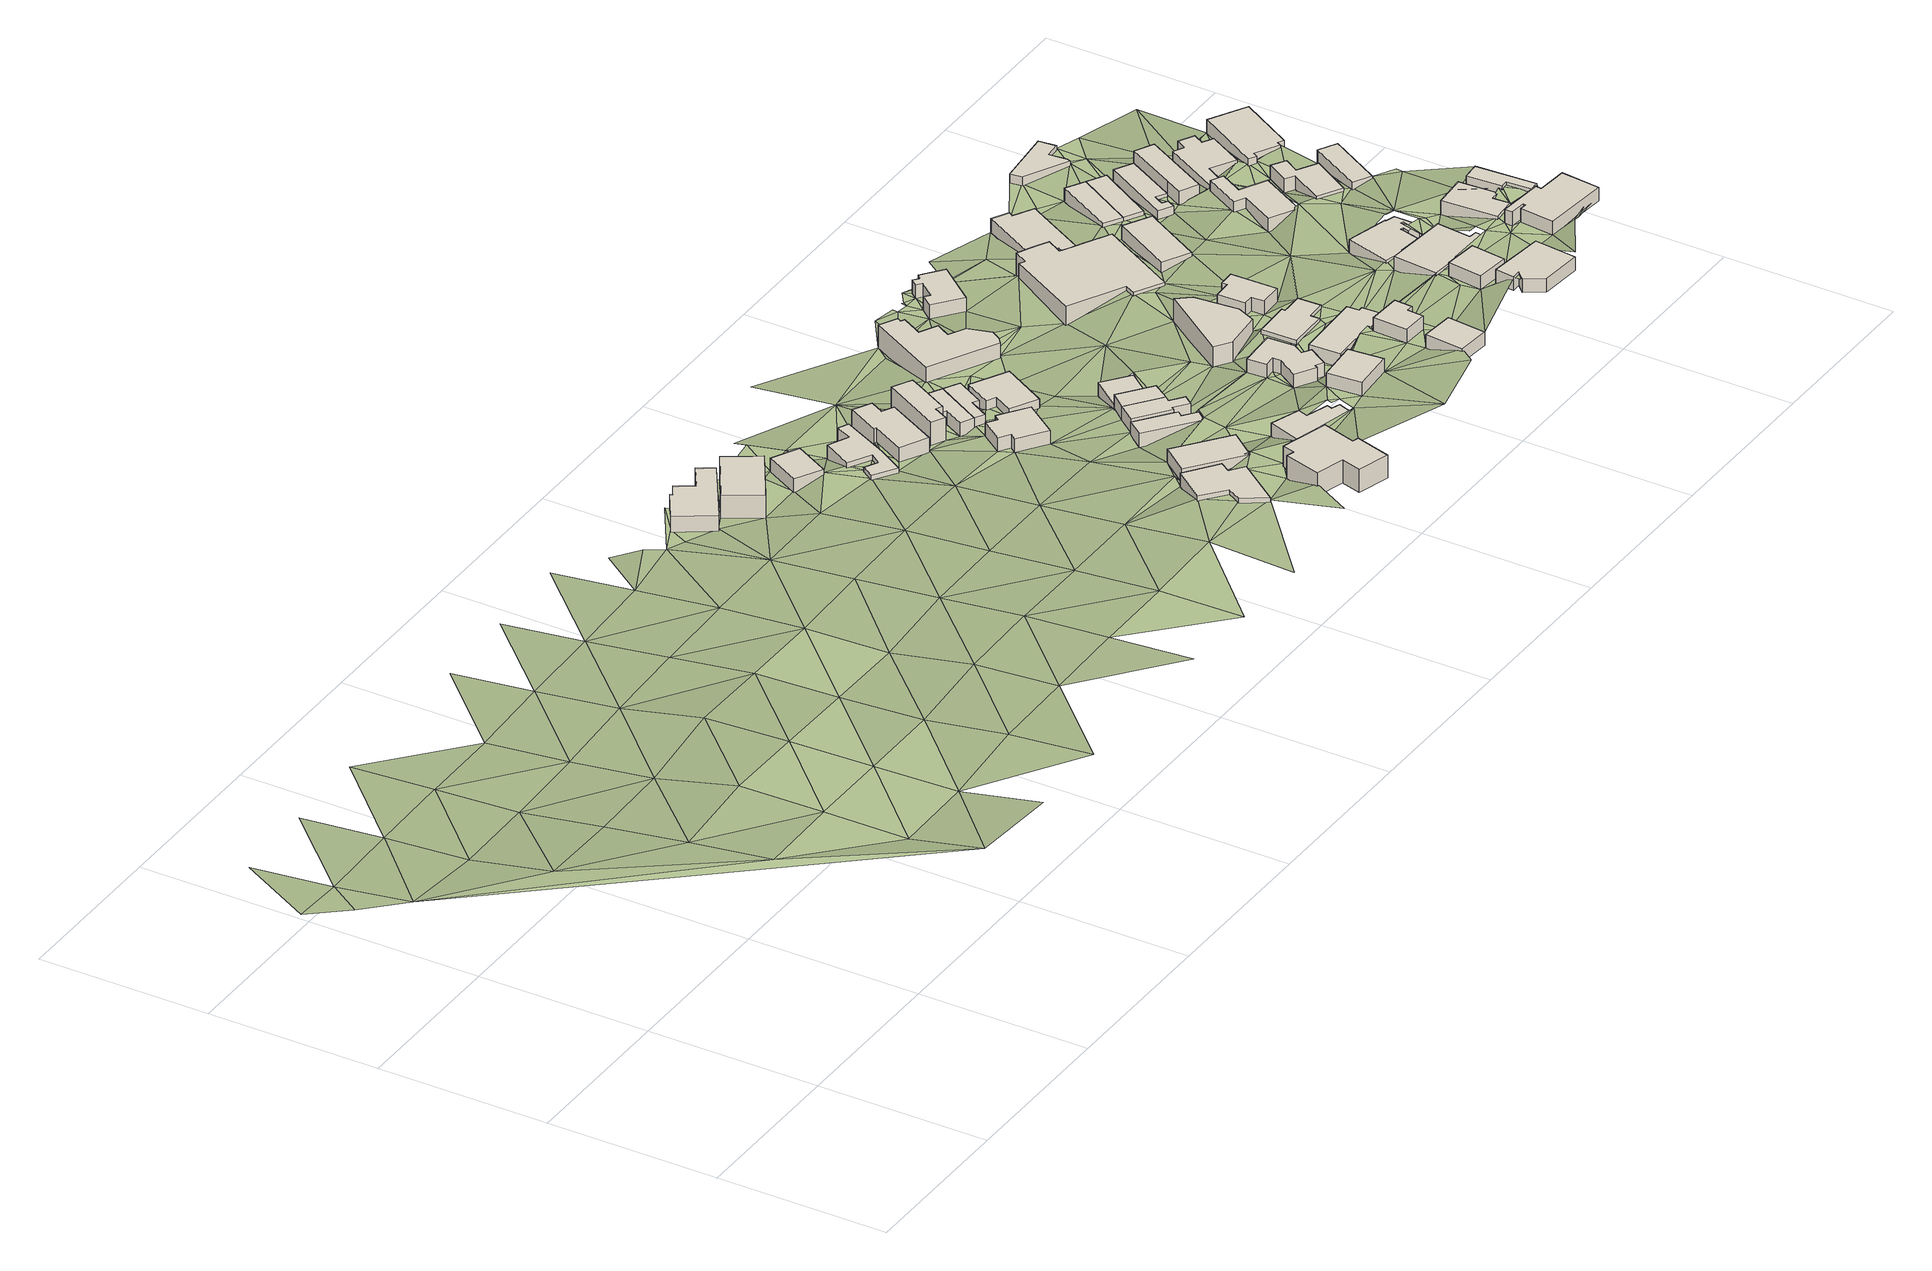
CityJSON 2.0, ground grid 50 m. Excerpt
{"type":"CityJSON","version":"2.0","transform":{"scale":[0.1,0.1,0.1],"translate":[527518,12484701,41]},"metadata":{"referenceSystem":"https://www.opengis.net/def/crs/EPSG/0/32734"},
"CityObjects":{
"building1":{"type":"Building","attributes":{"address":"8 Worcester Road Walmer Estate Cape Town","building":"house","building:levels":2,"building_height":6.9,"plus_code":"4FRW3C8R+46Q","ground_height":64.19,"roof_height":71.09},"geometry":[{"type":"Solid","lod":"1","boundaries":[[[[0,1,2,3]],[[1,4,5,2]],[[4,6,7,5]],[[6,8,9,7]],[[8,10,11,9]],[[10,12,13,11]],[[12,14,15,13]],[[14,0,3,15]],[[3,2,5,7,9,11,13,15]],[[14,12,10,8,6,4,1,0]]]]}]},
"building2":{"type":"Building","attributes":{"address":"10 Worcester Road Walmer Estate Cape Town","building":"house","building:levels":2,"building_height":6.9,"plus_code":"4FRW3C8R+47H","ground_height":67.23,"roof_height":74.13},"geometry":[{"type":"Solid","lod":"1","boundaries":[[[[16,17,18,19]],[[17,20,21,18]],[[20,22,23,21]],[[22,16,19,23]],[[19,18,21,23]],[[22,20,17,16]]]]}]},
"building3":{"type":"Building","attributes":{"address":"12 Worcester Road Walmer Estate Cape Town","building":"house","building:levels":1,"building_height":4.1,"plus_code":"4FRW3C8R+493","ground_height":66.86,"roof_height":70.96},"geometry":[{"type":"Solid","lod":"1","boundaries":[[[[24,25,26,27]],[[25,28,29,26]],[[28,30,31,29]],[[30,24,27,31]],[[27,26,29,31]],[[30,28,25,24]]]]}]},
"building4":{"type":"Building","attributes":{"address":"15 Perth Road Walmer Estate Cape Town","building":"house","building:levels":1,"building_height":4.1,"plus_code":"4FRW3C7R+PG2","ground_height":78.1,"roof_height":82.2},"geometry":[{"type":"Solid","lod":"1","boundaries":[[[[32,33,34,35]],[[33,36,37,34]],[[36,38,39,37]],[[38,40,41,39]],[[40,42,43,41]],[[42,44,45,43]],[[44,46,47,45]],[[46,32,35,47]],[[35,34,37,39,41,43,45,47]],[[46,44,42,40,38,36,33,32]]]]}]},
"building5":{"type":"Building","attributes":{"address":"14 Worcester Road Walmer Estate Cape Town","building":"house","building:levels":1,"building_height":4.1,"plus_code":"4FRW3C8R+3C4","ground_height":66.76,"roof_height":70.86},"geometry":[{"type":"Solid","lod":"1","boundaries":[[[[48,49,50,51]],[[49,52,53,50]],[[52,54,55,53]],[[54,56,57,55]],[[56,58,59,57]],[[58,60,61,59]],[[60,62,63,61]],[[62,64,65,63]],[[64,66,67,65]],[[66,68,69,67]],[[68,48,51,69]],[[51,50,53,55,57,59,61,63,65,67,69]],[[68,66,64,62,60,58,56,54,52,49,48]]]]}]},
"building6":{"type":"Building","attributes":{"address":"Cambridge Street Walmer Estate Cape Town","building":"house","building:levels":2,"building_height":6.9,"plus_code":"4FRW3C7R+JHV","ground_height":81.44,"roof_height":88.34},"geometry":[{"type":"Solid","lod":"1","boundaries":[[[[70,71,72,73]],[[71,74,75,72]],[[74,76,77,75]],[[76,78,79,77]],[[78,80,81,79]],[[80,82,83,81]],[[82,84,85,83]],[[84,86,87,85]],[[86,88,89,87]],[[88,70,73,89]],[[73,72,75,77,79,81,83,85,87,89]],[[88,86,84,82,80,78,76,74,71,70]]]]}]},
"building7":{"type":"Building","attributes":{"address":"13 Perth Road Walmer Estate Cape Town","building":"house","building:levels":1,"building_height":4.1,"plus_code":"4FRW3C7R+QG5","ground_height":78.1,"roof_height":82.2},"geometry":[{"type":"Solid","lod":"1","boundaries":[[[[90,91,92,93]],[[91,94,95,92]],[[94,96,97,95]],[[96,90,93,97]],[[93,92,95,97]],[[96,94,91,90]]]]}]},
"building8":{"type":"Building","attributes":{"address":"22 Worcester Road Walmer Estate Cape Town","building":"house","building:levels":2,"building_height":6.9,"plus_code":"4FRW3C8R+2FV","ground_height":66.76,"roof_height":73.66},"geometry":[{"type":"Solid","lod":"1","boundaries":[[[[98,99,100,101]],[[99,102,103,100]],[[102,104,105,103]],[[104,106,107,105]],[[106,108,109,107]],[[108,110,111,109]],[[110,112,113,111]],[[112,98,101,113]],[[101,100,103,105,107,109,111,113]],[[112,110,108,106,104,102,99,98]]]]}]},
"building9":{"type":"Building","attributes":{"address":"Perth Road Walmer Estate Cape Town","building":"house","building:levels":1,"building_height":4.1,"plus_code":"4FRW3C7R+WGW","ground_height":71.83,"roof_height":75.93},"geometry":[{"type":"Solid","lod":"1","boundaries":[[[[114,115,116,117]],[[115,118,119,116]],[[118,120,121,119]],[[120,122,123,121]],[[122,124,125,123]],[[124,126,127,125]],[[126,128,129,127]],[[128,114,117,129]],[[117,116,119,121,123,125,127,129]],[[128,126,124,122,120,118,115,114]]]]}]},
"building10":{"type":"Building","attributes":{"address":"24 Worcester Road Walmer Estate Cape Town","building":"house","building:levels":2,"building_height":6.9,"plus_code":"4FRW3C8R+2GJ","ground_height":69.72,"roof_height":76.62},"geometry":[{"type":"Solid","lod":"1","boundaries":[[[[130,131,132,133]],[[131,134,135,132]],[[134,136,137,135]],[[136,138,139,137]],[[138,140,141,139]],[[140,142,143,141]],[[142,144,145,143]],[[144,130,133,145]],[[133,132,135,137,139,141,143,145]],[[144,142,140,138,136,134,131,130]]]]}]},
"building11":{"type":"Building","attributes":{"address":"9 Perth Road Walmer Estate Cape Town","building":"house","building:levels":1,"building_height":4.1,"plus_code":"4FRW3C7R+RHH","ground_height":74.22,"roof_height":78.32},"geometry":[{"type":"Solid","lod":"1","boundaries":[[[[146,147,148,149]],[[147,150,151,148]],[[150,152,153,151]],[[152,154,155,153]],[[154,156,157,155]],[[156,158,159,157]],[[158,146,149,159]],[[149,148,151,153,155,157,159]],[[158,156,154,152,150,147,146]]]]}]},
"building12":{"type":"Building","attributes":{"address":"26 Worcester Road Walmer Estate Cape Town","building":"house","building:levels":1,"building_height":4.1,"plus_code":"4FRW3C8R+2G8","ground_height":69.72,"roof_height":73.82},"geometry":[{"type":"Solid","lod":"1","boundaries":[[[[160,131,161,162]],[[131,130,163,161]],[[130,164,165,163]],[[164,166,167,165]],[[166,168,169,167]],[[168,160,162,169]],[[162,161,163,165,167,169]],[[168,166,164,130,131,160]]]]}]},
"building13":{"type":"Building","attributes":{"address":"7 Worcester Close Walmer Estate Cape Town","building":"house","building:levels":1,"building_height":4.1,"plus_code":"4FRW3C7R+MJX","ground_height":79.01,"roof_height":83.11},"geometry":[{"type":"Solid","lod":"1","boundaries":[[[[170,171,172,173]],[[171,174,175,172]],[[174,176,177,175]],[[176,178,179,177]],[[178,180,181,179]],[[180,182,183,181]],[[182,184,185,183]],[[184,170,173,185]],[[173,172,175,177,179,181,183,185]],[[184,182,180,178,176,174,171,170]]]]}]},
"building14":{"type":"Building","attributes":{"address":"28 Worcester Road Walmer Estate Cape Town","building":"house","building:levels":1,"building_height":4.1,"plus_code":"4FRW3C8R+2H6","ground_height":69.72,"roof_height":73.82},"geometry":[{"type":"Solid","lod":"1","boundaries":[[[[160,168,169,162]],[[168,186,187,169]],[[186,188,189,187]],[[188,190,191,189]],[[190,192,193,191]],[[192,160,162,193]],[[162,169,187,189,191,193]],[[192,190,188,186,168,160]]]]}]},
"building15":{"type":"Building","attributes":{"address":"7 Perth Road Walmer Estate Cape Town","building":"house","building:levels":1,"building_height":4.1,"plus_code":"4FRW3C7R+RJR","ground_height":75.12,"roof_height":79.22},"geometry":[{"type":"Solid","lod":"1","boundaries":[[[[194,195,196,197]],[[195,198,199,196]],[[198,200,201,199]],[[200,202,203,201]],[[202,204,205,203]],[[204,206,207,205]],[[206,208,209,207]],[[208,194,197,209]],[[197,196,199,201,203,205,207,209]],[[208,206,204,202,200,198,195,194]]]]}]},
"building16":{"type":"Building","attributes":{"address":"5 Perth Road Walmer Estate Cape Town","building":"house","building:levels":1,"building_height":4.1,"plus_code":"4FRW3C7R+VJ7","ground_height":75.12,"roof_height":79.22},"geometry":[{"type":"Solid","lod":"1","boundaries":[[[[210,194,197,211]],[[194,208,209,197]],[[208,212,213,209]],[[212,210,211,213]],[[211,197,209,213]],[[212,208,194,210]]]]}]},
"building17":{"type":"Building","attributes":{"address":"30 Perth Road Walmer Estate Cape Town","building":"house","building:levels":1,"building_height":4.1,"plus_code":"4FRW3C7R+XHH","ground_height":69.9,"roof_height":74},"geometry":[{"type":"Solid","lod":"1","boundaries":[[[[214,215,216,217]],[[215,218,219,216]],[[218,220,221,219]],[[220,222,223,221]],[[222,224,225,223]],[[224,214,217,225]],[[217,216,219,221,223,225]],[[224,222,220,218,215,214]]]]}]},
"building18":{"type":"Building","attributes":{"address":"3 Perth Road Walmer Estate Cape Town","building":"house","building:levels":1,"building_height":4.1,"plus_code":"4FRW3C7R+VJQ","ground_height":71.98,"roof_height":76.08},"geometry":[{"type":"Solid","lod":"1","boundaries":[[[[226,227,228,229]],[[227,230,231,228]],[[230,232,233,231]],[[232,234,235,233]],[[234,236,237,235]],[[236,226,229,237]],[[229,228,231,233,235,237]],[[236,234,232,230,227,226]]]]}]},
"building19":{"type":"Building","attributes":{"address":"5 Worcester Close Walmer Estate Cape Town","building":"house","building:levels":1,"building_height":4.1,"plus_code":"4FRW3C7R+MPP","ground_height":84.82,"roof_height":88.92},"geometry":[{"type":"Solid","lod":"1","boundaries":[[[[238,239,240,241]],[[239,242,243,240]],[[242,244,245,243]],[[244,238,241,245]],[[241,240,243,245]],[[244,242,239,238]]]]}]},
"building20":{"type":"Building","attributes":{"address":"3 Worcester Close Walmer Estate Cape Town","building":"house","building:levels":1,"building_height":4.1,"plus_code":"4FRW3C7R+QP5","ground_height":80.57,"roof_height":84.67},"geometry":[{"type":"Solid","lod":"1","boundaries":[[[[246,247,248,249]],[[247,250,251,248]],[[250,252,253,251]],[[252,254,255,253]],[[254,256,257,255]],[[256,258,259,257]],[[258,260,261,259]],[[260,262,263,261]],[[262,264,265,263]],[[264,266,267,265]],[[266,268,269,267]],[[268,246,249,269]],[[249,248,251,253,255,257,259,261,263,265,267,269]],[[268,266,264,262,260,258,256,254,252,250,247,246]]]]}]},
"building21":{"type":"Building","attributes":{"address":"25 Worcester Road Walmer Estate Cape Town","building":"retail","building:levels":2,"building_height":6.9,"plus_code":"4FRW3C8R+3JP","ground_height":66.93,"roof_height":73.83},"geometry":[{"type":"Solid","lod":"1","boundaries":[[[[270,271,272,273]],[[271,274,275,272]],[[274,276,277,275]],[[276,278,279,277]],[[278,280,281,279]],[[280,282,283,281]],[[282,284,285,283]],[[284,286,287,285]],[[286,288,289,287]],[[288,290,291,289]],[[290,292,293,291]],[[292,270,273,293]],[[273,272,275,277,279,281,283,285,287,289,291,293]],[[292,290,288,286,284,282,280,278,276,274,271,270]]]]}]},
"building22":{"type":"Building","attributes":{"address":"10 Marsden Road Walmer Estate Cape Town","building":"house","building:levels":1,"building_height":4.1,"plus_code":"4FRW3C7R+JRG","ground_height":86.77,"roof_height":90.87},"geometry":[{"type":"Solid","lod":"1","boundaries":[[[[294,295,296,297]],[[295,298,299,296]],[[298,300,301,299]],[[300,294,297,301]],[[297,296,299,301]],[[300,298,295,294]]]]}]},
"building23":{"type":"Building","attributes":{"address":"1 Worcester Close Walmer Estate Cape Town","building":"house","building:levels":2,"building_height":6.9,"plus_code":"4FRW3C7R+VQ8","ground_height":75.5,"roof_height":82.4},"geometry":[{"type":"Solid","lod":"1","boundaries":[[[[302,303,304,305]],[[303,306,307,304]],[[306,308,309,307]],[[308,310,311,309]],[[310,312,313,311]],[[312,302,305,313]],[[305,304,307,309,311,313]],[[312,310,308,306,303,302]]]]}]},
"building24":{"type":"Building","attributes":{"address":"6 Marsden Road Walmer Estate Cape Town","building":"house","building:levels":1,"building_height":4.1,"plus_code":"4FRW3C7R+PRM","ground_height":80.57,"roof_height":84.67},"geometry":[{"type":"Solid","lod":"1","boundaries":[[[[314,315,316,317]],[[315,318,319,316]],[[318,320,321,319]],[[320,322,323,321]],[[322,324,325,323]],[[324,326,327,325]],[[326,328,329,327]],[[328,330,331,329]],[[330,332,333,331]],[[332,334,335,333]],[[334,336,337,335]],[[336,314,317,337]],[[317,316,319,321,323,325,327,329,331,333,335,337]],[[336,334,332,330,328,326,324,322,320,318,315,314]]]]}]},
"building25":{"type":"Building","attributes":{"address":"8 Marsden Road Walmer Estate Cape Town","building":"house","building:levels":1,"building_height":4.1,"plus_code":"4FRW3C7R+MRX","ground_height":86.77,"roof_height":90.87},"geometry":[{"type":"Solid","lod":"1","boundaries":[[[[338,339,340,341]],[[339,342,343,340]],[[342,344,345,343]],[[344,346,347,345]],[[346,348,349,347]],[[348,338,341,349]],[[341,340,343,345,347,349]],[[348,346,344,342,339,338]]]]}]},
"building26":{"type":"Building","attributes":{"address":"4 Marsden Road Walmer Estate Cape Town","building":"house","building:levels":1,"building_height":4.1,"plus_code":"4FRW3C7R+QRV","ground_height":78.89,"roof_height":82.99},"geometry":[{"type":"Solid","lod":"1","boundaries":[[[[350,351,352,353]],[[351,354,355,352]],[[354,356,357,355]],[[356,358,359,357]],[[358,360,361,359]],[[360,362,363,361]],[[362,364,365,363]],[[364,350,353,365]],[[353,352,355,357,359,361,363,365]],[[364,362,360,358,356,354,351,350]]]]}]},
"building27":{"type":"Building","attributes":{"address":"Chester Road Walmer Estate Cape Town","building":"yes","building:levels":1,"building_height":4.1,"plus_code":"4FRW3C8R+4PH","ground_height":67.71,"roof_height":71.81},"geometry":[{"type":"Solid","lod":"1","boundaries":[[[[366,367,368,369]],[[367,370,371,368]],[[370,372,373,371]],[[372,374,375,373]],[[374,376,377,375]],[[376,378,379,377]],[[378,380,381,379]],[[380,382,383,381]],[[382,384,385,383]],[[384,366,369,385]],[[369,368,371,373,375,377,379,381,383,385]],[[384,382,380,378,376,374,372,370,367,366]]]]}]},
"building28":{"type":"Building","attributes":{"address":"32 Worcester Road Walmer Estate Cape Town","building":"house","building:levels":1,"building_height":4.1,"plus_code":"4FRW3C7R+VR5","ground_height":78.89,"roof_height":82.99},"geometry":[{"type":"Solid","lod":"1","boundaries":[[[[386,387,388,389]],[[387,390,391,388]],[[390,392,393,391]],[[392,394,395,393]],[[394,396,397,395]],[[396,398,399,397]],[[398,400,401,399]],[[400,386,389,401]],[[389,388,391,393,395,397,399,401]],[[400,398,396,394,392,390,387,386]]]]}]},
"building29":{"type":"Building","attributes":{"address":"Azzawiya Masjid 44 Chester Road Walmer Estate Cape Town","building":"mosque","building:levels":2,"amenity":"place_of_worship","building_height":6.9,"plus_code":"4FRW3C8R+2R8","ground_height":69.03,"roof_height":75.93},"geometry":[{"type":"Solid","lod":"1","boundaries":[[[[402,403,404,405]],[[403,406,407,404]],[[406,408,409,407]],[[408,410,411,409]],[[410,412,413,411]],[[412,414,415,413]],[[414,416,417,415]],[[416,418,419,417]],[[418,420,421,419]],[[420,422,423,421]],[[422,424,425,423]],[[424,426,427,425]],[[426,402,405,427]],[[405,404,407,409,411,413,415,417,419,421,423,425,427]],[[426,424,422,420,418,416,414,412,410,408,406,403,402]]]]}]},
"building30":{"type":"Building","attributes":{"address":"5 Marsden Road Walmer Estate Cape Town","building":"house","building:levels":1,"building_height":4.1,"plus_code":"4FRW3C7R+MX6","ground_height":88.78,"roof_height":92.88},"geometry":[{"type":"Solid","lod":"1","boundaries":[[[[428,429,430,431]],[[429,432,433,430]],[[432,434,435,433]],[[434,428,431,435]],[[431,430,433,435]],[[434,432,429,428]]]]}]},
"building31":{"type":"Building","attributes":{"address":"7 Marsden Road Walmer Estate Cape Town","building":"house","building:levels":1,"building_height":4.1,"plus_code":"4FRW3C7R+JX9","ground_height":88.78,"roof_height":92.88},"geometry":[{"type":"Solid","lod":"1","boundaries":[[[[436,437,438,439]],[[437,440,441,438]],[[440,442,443,441]],[[442,444,445,443]],[[444,446,447,445]],[[446,448,449,447]],[[448,436,439,449]],[[439,438,441,443,445,447,449]],[[448,446,444,442,440,437,436]]]]}]},
"building32":{"type":"Building","attributes":{"address":"3 Marsden Road Walmer Estate Cape Town","building":"house","building:levels":1,"building_height":4.1,"plus_code":"4FRW3C7R+PXG","ground_height":84.84,"roof_height":88.94},"geometry":[{"type":"Solid","lod":"1","boundaries":[[[[450,451,452,453]],[[451,454,455,452]],[[454,456,457,455]],[[456,458,459,457]],[[458,460,461,459]],[[460,450,453,461]],[[453,452,455,457,459,461]],[[460,458,456,454,451,450]]]]}]},
"building33":{"type":"Building","attributes":{"address":"31 Worcester Road Cape Town","building":"house","building:levels":1,"building_height":4.1,"plus_code":"4FRW3C7R+XWM","ground_height":73.97,"roof_height":78.07},"geometry":[{"type":"Solid","lod":"1","boundaries":[[[[462,463,464,465]],[[463,466,467,464]],[[466,468,469,467]],[[468,462,465,469]],[[465,464,467,469]],[[468,466,463,462]]]]}]},
"building34":{"type":"Building","attributes":{"address":"44 Chester Road Walmer Estate Cape Town","building":"house","building:levels":1,"building_height":4.1,"plus_code":"4FRW3C8R+3VX","ground_height":69.03,"roof_height":73.13},"geometry":[{"type":"Solid","lod":"1","boundaries":[[[[403,402,470,471]],[[402,472,473,470]],[[472,424,474,473]],[[424,422,475,474]],[[422,476,477,475]],[[476,478,479,477]],[[478,480,481,479]],[[480,482,483,481]],[[482,403,471,483]],[[471,470,473,474,475,477,479,481,483]],[[482,480,478,476,422,424,472,402,403]]]]}]},
"building35":{"type":"Building","attributes":{"address":"34 Worcester Road Walmer Estate Cape Town","building":"house","building:levels":1,"building_height":4.1,"plus_code":"4FRW3C7V+Q2J","ground_height":81.04,"roof_height":85.14},"geometry":[{"type":"Solid","lod":"1","boundaries":[[[[484,485,486,487]],[[485,488,489,486]],[[488,490,491,489]],[[490,492,493,491]],[[492,494,495,493]],[[494,496,497,495]],[[496,498,499,497]],[[498,500,501,499]],[[500,502,503,501]],[[502,484,487,503]],[[487,486,489,491,493,495,497,499,501,503]],[[502,500,498,496,494,492,490,488,485,484]]]]}]},
"building36":{"type":"Building","attributes":{"address":"46 Chester Road Walmer Estate Cape Town","building":"house","building:levels":1,"building_height":4.1,"plus_code":"4FRW3C8R+3X7","ground_height":70.44,"roof_height":74.54},"geometry":[{"type":"Solid","lod":"1","boundaries":[[[[504,505,506,507]],[[505,508,509,506]],[[508,510,511,509]],[[510,504,507,511]],[[507,506,509,511]],[[510,508,505,504]]]]}]},
"building37":{"type":"Building","attributes":{"address":"4 Grand Vue Road Walmer Estate Cape Town","building":"house","building:levels":1,"building_height":4.1,"plus_code":"4FRW3C7V+J4R","ground_height":90.66,"roof_height":94.76},"geometry":[{"type":"Solid","lod":"1","boundaries":[[[[512,513,514,515]],[[513,516,517,514]],[[516,518,519,517]],[[518,520,521,519]],[[520,522,523,521]],[[522,524,525,523]],[[524,526,527,525]],[[526,528,529,527]],[[528,530,531,529]],[[530,512,515,531]],[[515,514,517,519,521,523,525,527,529,531]],[[530,528,526,524,522,520,518,516,513,512]]]]}]},
"building38":{"type":"Building","attributes":{"address":"36 Worcester Road Walmer Estate Cape Town","building":"house","building:levels":1,"building_height":4.1,"plus_code":"4FRW3C7V+P3P","ground_height":86.9,"roof_height":91},"geometry":[{"type":"Solid","lod":"1","boundaries":[[[[532,533,534,535]],[[533,536,537,534]],[[536,538,539,537]],[[538,540,541,539]],[[540,542,543,541]],[[542,532,535,543]],[[535,534,537,539,541,543]],[[542,540,538,536,533,532]]]]}]},
"building39":{"type":"Building","attributes":{"address":"33 Worcester Road Cape Town","building":"house","building:levels":1,"building_height":4.1,"plus_code":"4FRW3C7V+W27","ground_height":77.53,"roof_height":81.63},"geometry":[{"type":"Solid","lod":"1","boundaries":[[[[544,545,546,547]],[[545,548,549,546]],[[548,550,551,549]],[[550,552,553,551]],[[552,554,555,553]],[[554,556,557,555]],[[556,558,559,557]],[[558,544,547,559]],[[547,546,549,551,553,555,557,559]],[[558,556,554,552,550,548,545,544]]]]}]},
"building40":{"type":"Building","attributes":{"address":"48 Chester Road Walmer Estate Cape Town","building":"house","building:levels":1,"building_height":4.1,"plus_code":"4FRW3C8R+3X5","ground_height":70.44,"roof_height":74.54},"geometry":[{"type":"Solid","lod":"1","boundaries":[[[[505,504,507,506]],[[504,560,561,507]],[[560,562,563,561]],[[562,505,506,563]],[[506,507,561,563]],[[562,560,504,505]]]]}]},
"building41":{"type":"Building","attributes":{"address":"38 Worcester Road Walmer Estate Cape Town","building":"house","building:levels":1,"building_height":4.1,"plus_code":"4FRW3C7V+P4F","ground_height":88.6,"roof_height":92.7},"geometry":[{"type":"Solid","lod":"1","boundaries":[[[[564,565,566,567]],[[565,568,569,566]],[[568,570,571,569]],[[570,572,573,571]],[[572,574,575,573]],[[574,564,567,575]],[[567,566,569,571,573,575]],[[574,572,570,568,565,564]]]]}]},
"building42":{"type":"Building","attributes":{"address":"50 Chester Road Walmer Estate Cape Town","building":"house","building:levels":1,"building_height":4.1,"plus_code":"4FRW3C8V+22V","ground_height":71.7,"roof_height":75.8},"geometry":[{"type":"Solid","lod":"1","boundaries":[[[[576,577,578,579]],[[577,580,581,578]],[[580,582,583,581]],[[582,584,585,583]],[[584,586,587,585]],[[586,588,589,587]],[[588,590,591,589]],[[590,576,579,591]],[[579,578,581,583,585,587,589,591]],[[590,588,586,584,582,580,577,576]]]]}]},
"building43":{"type":"Building","attributes":{"address":"35 Worcester Road Cape Town","building":"house","building:levels":1,"building_height":4.1,"plus_code":"4FRW3C7V+V3M","ground_height":79.22,"roof_height":83.32},"geometry":[{"type":"Solid","lod":"1","boundaries":[[[[592,593,594,595]],[[593,596,597,594]],[[596,598,599,597]],[[598,600,601,599]],[[600,602,603,601]],[[602,604,605,603]],[[604,606,607,605]],[[606,592,595,607]],[[595,594,597,599,601,603,605,607]],[[606,604,602,600,598,596,593,592]]]]}]},
"building44":{"type":"Building","attributes":{"address":"52 Chester Road Walmer Estate Cape Town","building":"house","building:levels":1,"building_height":4.1,"plus_code":"4FRW3C8V+22Q","ground_height":75.44,"roof_height":79.54},"geometry":[{"type":"Solid","lod":"1","boundaries":[[[[608,609,610,611]],[[609,612,613,610]],[[612,614,615,613]],[[614,616,617,615]],[[616,608,611,617]],[[611,610,613,615,617]],[[616,614,612,609,608]]]]}]},
"building45":{"type":"Building","attributes":{"address":"Walmer Estate Cape Town","building":"yes","building:levels":1,"building_height":4.1,"plus_code":"4FRW3C8V+42V","ground_height":68.45,"roof_height":72.55},"geometry":[{"type":"Solid","lod":"1","boundaries":[[[[618,619,620,621]],[[619,622,623,620]],[[622,624,625,623]],[[624,626,627,625]],[[626,628,629,627]],[[628,630,631,629]],[[630,618,621,631]],[[621,620,623,625,627,629,631]],[[630,628,626,624,622,619,618]]]]}]},
"building46":{"type":"Building","attributes":{"address":"37 Worcester Road Cape Town","building":"house","building:levels":1,"building_height":4.1,"plus_code":"4FRW3C7V+V4C","ground_height":80.64,"roof_height":84.74},"geometry":[{"type":"Solid","lod":"1","boundaries":[[[[632,633,634,635]],[[633,636,637,634]],[[636,638,639,637]],[[638,632,635,639]],[[635,634,637,639]],[[638,636,633,632]]]]}]},
"building47":{"type":"Building","attributes":{"address":"54 Chester Road Walmer Estate Cape Town","building":"house","building:levels":1,"building_height":4.1,"plus_code":"4FRW3C8V+234","ground_height":75.44,"roof_height":79.54},"geometry":[{"type":"Solid","lod":"1","boundaries":[[[[640,641,642,643]],[[641,644,645,642]],[[644,646,647,645]],[[646,648,649,647]],[[648,650,651,649]],[[650,652,653,651]],[[652,654,655,653]],[[654,656,657,655]],[[656,658,659,657]],[[658,640,643,659]],[[643,642,645,647,649,651,653,655,657,659]],[[658,656,654,652,650,648,646,644,641,640]]]]}]},
"building48":{"type":"Building","attributes":{"address":"56 Chester Road Walmer Estate Cape Town","building":"house","building:levels":1,"building_height":4.1,"plus_code":"4FRW3C7V+X4P","ground_height":76.66,"roof_height":80.76},"geometry":[{"type":"Solid","lod":"1","boundaries":[[[[660,661,662,663]],[[661,664,665,662]],[[664,666,667,665]],[[666,668,669,667]],[[668,670,671,669]],[[670,672,673,671]],[[672,674,675,673]],[[674,660,663,675]],[[663,662,665,667,669,671,673,675]],[[674,672,670,668,666,664,661,660]]]]}]},
"terrain1":{"type":"TINRelief","geometry":[{"type":"CompositeSurface","lod":"1","boundaries":[[[676,677,678]],[[676,679,677]],[[680,678,677]],[[681,677,679]],[[679,682,683]],[[679,684,682]],[[683,681,679]],[[685,684,679]],[[682,684,686]],[[681,687,677]],[[683,682,688]],[[689,682,686]],[[688,682,689]],[[684,685,690]],[[691,686,684]],[[681,683,692]],[[690,691,684]],[[692,683,688]],[[686,693,689]],[[691,694,686]],[[695,681,692]],[[696,690,685]],[[689,693,688]],[[686,694,693]],[[685,697,696]],[[691,690,698]],[[688,699,692]],[[690,696,698]],[[693,699,688]],[[694,691,700]],[[692,701,695]],[[691,698,700]],[[699,701,692]],[[693,694,702]],[[702,694,700]],[[703,699,693]],[[696,704,698]],[[705,696,706]],[[693,702,703]],[[699,707,701]],[[696,705,704]],[[698,708,700]],[[699,703,707]],[[698,704,708]],[[700,709,702]],[[710,705,706]],[[707,711,701]],[[702,709,703]],[[709,700,708]],[[704,705,712]],[[707,703,713]],[[705,710,712]],[[709,714,703]],[[708,704,715]],[[703,714,713]],[[704,712,715]],[[709,708,716]],[[717,707,713]],[[709,716,714]],[[716,708,715]],[[718,712,710]],[[719,720,710]],[[714,721,713]],[[710,720,718]],[[716,721,714]],[[722,715,712]],[[712,718,722]],[[721,723,713]],[[715,724,716]],[[713,723,725]],[[724,715,722]],[[720,726,718]],[[721,716,727]],[[726,720,728]],[[727,716,724]],[[721,729,723]],[[718,730,722]],[[726,730,718]],[[729,721,727]],[[731,723,732]],[[729,732,723]],[[722,733,724]],[[734,722,730]],[[735,726,728]],[[724,733,727]],[[736,729,727]],[[733,722,734]],[[737,729,736]],[[727,738,736]],[[739,730,726]],[[738,737,736]],[[729,737,740]],[[727,16,738]],[[739,726,735]],[[727,733,741]],[[742,734,730]],[[727,741,16]],[[743,740,737]],[[22,738,16]],[[730,739,742]],[[744,733,734]],[[738,22,745]],[[746,747,735]],[[748,739,735]],[[749,16,741]],[[741,733,750]],[[744,734,742]],[[20,745,22]],[[735,751,748]],[[751,735,747]],[[17,16,749]],[[744,750,733]],[[741,752,749]],[[753,745,20]],[[739,748,32]],[[750,752,741]],[[742,739,754]],[[748,751,755]],[[749,24,17]],[[756,757,747]],[[20,17,24]],[[739,32,754]],[[758,750,744]],[[752,750,759]],[[126,744,742]],[[760,752,759]],[[757,74,747]],[[20,24,761]],[[762,742,754]],[[759,763,760]],[[763,759,764]],[[752,760,765]],[[32,90,754]],[[747,74,766]],[[32,46,90]],[[760,763,767]],[[30,752,765]],[[758,744,768]],[[764,767,763]],[[24,30,769]],[[742,762,126]],[[90,96,754]],[[761,24,769]],[[770,771,758]],[[766,46,772]],[[46,773,90]],[[74,774,766]],[[74,71,774]],[[769,30,765]],[[122,768,744]],[[768,770,758]],[[126,122,744]],[[762,754,96]],[[773,46,766]],[[766,774,773]],[[771,770,775]],[[761,769,776]],[[769,765,777]],[[775,778,771]],[[777,765,779]],[[771,778,48]],[[147,762,96]],[[185,773,774]],[[122,126,124]],[[128,126,762]],[[120,768,122]],[[768,140,138]],[[185,774,780]],[[781,780,774]],[[140,768,120]],[[48,778,98]],[[768,138,782]],[[783,781,784]],[[769,785,776]],[[777,48,98]],[[128,762,195]],[[195,762,147]],[[777,785,769]],[[96,786,787]],[[182,786,773]],[[773,185,182]],[[166,140,120]],[[147,96,788]],[[140,166,144]],[[144,142,140]],[[166,120,789]],[[120,118,115]],[[115,789,120]],[[787,788,96]],[[136,782,138]],[[785,777,98]],[[144,166,164]],[[790,791,782]],[[130,144,164]],[[783,792,781]],[[786,182,787]],[[793,789,115]],[[128,195,194]],[[185,780,792]],[[792,780,781]],[[785,98,790]],[[782,136,790]],[[115,794,793]],[[114,794,115]],[[128,210,114]],[[128,194,210]],[[790,136,785]],[[182,181,787]],[[793,794,795]],[[796,792,783]],[[795,188,793]],[[785,136,134]],[[795,190,188]],[[797,794,114]],[[798,795,794]],[[200,198,799]],[[160,134,131]],[[799,800,202]],[[202,800,801]],[[210,797,114]],[[200,799,202]],[[181,179,802]],[[795,218,190]],[[787,247,788]],[[181,254,787]],[[785,134,803]],[[190,218,804]],[[206,204,208]],[[134,160,803]],[[805,806,802]],[[797,210,807]],[[796,242,792]],[[802,239,181]],[[788,247,801]],[[242,806,792]],[[208,204,212]],[[804,803,160]],[[802,806,239]],[[801,246,202]],[[236,807,210]],[[242,239,806]],[[239,254,181]],[[254,247,787]],[[797,807,215]],[[202,246,204]],[[808,804,218]],[[796,244,242]],[[803,804,808]],[[809,785,270]],[[785,803,810]],[[808,218,215]],[[801,247,246]],[[811,812,813]],[[212,204,814]],[[256,254,239]],[[212,815,813]],[[816,244,796]],[[246,814,204]],[[270,785,810]],[[817,247,254]],[[256,239,238]],[[817,254,252]],[[807,236,818]],[[819,803,808]],[[811,813,815]],[[807,818,215]],[[247,817,250]],[[808,215,819]],[[250,817,252]],[[814,815,212]],[[258,256,260]],[[803,270,810]],[[818,236,811]],[[256,238,260]],[[820,244,816]],[[260,238,315]],[[814,246,821]],[[819,215,818]],[[315,262,260]],[[818,811,815]],[[238,244,339]],[[821,246,268]],[[820,298,244]],[[314,264,262]],[[266,264,314]],[[314,262,315]],[[238,822,315]],[[339,244,298]],[[314,823,266]],[[238,339,822]],[[286,284,288]],[[823,268,266]],[[284,824,825]],[[826,821,268]],[[292,290,288]],[[827,315,822]],[[814,302,815]],[[819,828,829]],[[268,823,826]],[[830,270,292]],[[828,831,829]],[[822,339,338]],[[831,828,825]],[[302,818,815]],[[342,339,298]],[[314,832,823]],[[833,819,818]],[[821,826,834]],[[284,825,382]],[[288,284,382]],[[288,382,292]],[[338,835,822]],[[833,828,819]],[[836,835,338]],[[295,342,298]],[[837,830,292]],[[292,382,837]],[[836,338,348]],[[838,823,832]],[[832,314,839]],[[384,825,828]],[[364,834,826]],[[825,384,382]],[[346,342,295]],[[342,346,344]],[[840,830,837]],[[841,836,348]],[[387,842,834]],[[843,833,818]],[[818,302,843]],[[837,382,380]],[[364,392,834]],[[838,832,839]],[[392,387,834]],[[295,844,428]],[[837,380,845]],[[846,838,847]],[[387,386,842]],[[842,386,848]],[[849,841,850]],[[838,839,847]],[[851,346,295]],[[364,852,853]],[[854,855,845]],[[390,387,392]],[[380,374,845]],[[374,380,378]],[[856,828,833]],[[857,858,839]],[[853,392,364]],[[374,854,845]],[[859,302,848]],[[848,386,398]],[[828,856,384]],[[376,374,378]],[[348,346,860]],[[854,374,861]],[[841,348,860]],[[862,428,844]],[[394,392,853]],[[398,386,400]],[[863,833,843]],[[302,859,843]],[[860,850,841]],[[374,372,861]],[[848,398,859]],[[295,428,851]],[[861,372,367]],[[370,367,372]],[[864,839,858]],[[858,850,450]],[[839,864,847]],[[861,367,865]],[[851,860,346]],[[853,847,864]],[[366,384,856]],[[367,866,865]],[[866,867,865]],[[859,398,868]],[[859,868,843]],[[867,866,869]],[[366,866,367]],[[398,396,868]],[[870,866,366]],[[850,860,450]],[[434,851,428]],[[853,871,394]],[[862,442,428]],[[872,862,873]],[[450,864,858]],[[860,851,434]],[[856,406,366]],[[871,396,394]],[[429,428,442]],[[856,874,406]],[[853,864,871]],[[870,366,875]],[[396,876,868]],[[366,406,875]],[[860,434,432]],[[877,868,876]],[[878,870,875]],[[864,450,879]],[[876,396,871]],[[875,406,880]],[[429,442,881]],[[877,882,868]],[[883,884,885]],[[864,879,500]],[[886,860,432]],[[500,871,864]],[[884,883,887]],[[450,888,879]],[[432,429,889]],[[875,880,482]],[[878,875,482]],[[876,871,890]],[[429,881,889]],[[882,877,463]],[[891,528,881]],[[892,888,450]],[[889,886,432]],[[893,882,894]],[[876,890,462]],[[871,558,890]],[[528,891,895]],[[889,881,528]],[[896,871,500]],[[882,463,897]],[[892,898,899]],[[894,900,893]],[[518,886,889]],[[897,894,882]],[[901,888,902]],[[899,886,903]],[[528,526,889]],[[896,558,871]],[[889,520,518]],[[462,897,463]],[[904,888,892]],[[902,888,904]],[[889,526,520]],[[518,903,886]],[[902,905,901]],[[892,899,532]],[[890,558,906]],[[907,528,895]],[[894,897,908]],[[904,892,909]],[[462,890,910]],[[500,911,912]],[[913,900,914]],[[532,899,903]],[[526,522,520]],[[897,462,908]],[[892,532,909]],[[522,526,524]],[[915,916,911]],[[912,896,500]],[[895,917,907]],[[906,910,890]],[[916,904,909]],[[518,918,903]],[[919,908,462]],[[920,914,900]],[[909,532,916]],[[462,921,919]],[[894,508,900]],[[910,921,462]],[[558,922,906]],[[911,916,912]],[[907,923,528]],[[924,918,518]],[[920,900,508]],[[916,532,925]],[[914,920,926]],[[906,612,910]],[[927,896,912]],[[928,918,929]],[[930,910,612]],[[612,906,931]],[[932,912,916]],[[930,933,934]],[[935,929,918]],[[924,936,918]],[[919,921,580]],[[600,896,927]],[[918,936,935]],[[612,609,930]],[[937,914,926]],[[912,938,927]],[[933,930,609]],[[926,920,508]],[[939,940,924]],[[931,614,612]],[[565,929,935]],[[936,941,935]],[[936,924,940]],[[942,896,600]],[[929,565,925]],[[943,932,916]],[[932,938,912]],[[944,614,931]],[[916,925,945]],[[946,947,948]],[[944,931,948]],[[947,946,942]],[[600,927,602]],[[580,949,919]],[[944,948,950]],[[565,564,925]],[[916,945,943]],[[947,950,948]],[[942,600,598]],[[598,947,942]],[[951,508,505]],[[614,944,652]],[[926,508,951]],[[952,938,932]],[[925,564,953]],[[954,950,947]],[[505,949,951]],[[945,925,953]],[[598,954,947]],[[658,950,955]],[[593,952,596]],[[956,943,945]],[[616,614,652]],[[932,633,952]],[[955,950,954]],[[949,580,957]],[[596,958,598]],[[957,580,608]],[[598,958,954]],[[957,951,949]],[[633,596,952]],[[957,608,616]],[[951,957,959]],[[960,958,596]],[[596,633,960]],[[616,652,648]],[[648,652,650]],[[954,961,955]],[[962,959,963]],[[963,959,957]],[[964,958,960]],[[965,957,616]],[[965,963,957]],[[961,954,660]],[[644,961,966]],[[966,660,648]],[[966,961,660]],[[616,648,967]],[[965,616,967]],[[648,660,967]]]}]}
},
"vertices":[
[1980,1467,75],[2167,1586,75],[2167,1586,144],[1980,1467,144],[2138,1631,75],[2138,1631,144],[2069,1587,75],[2069,1587,144],[2037,1637,75],[2037,1637,144],[2003,1616,75],[2003,1616,144],[1999,1623,75],[1999,1623,144],[1914,1569,75],[1914,1569,144],
[2082,1390,105],[2237,1486,105],[2237,1486,174],[2082,1390,174],[2177,1582,105],[2177,1582,174],[2022,1487,105],[2022,1487,174],
[2279,1493,101],[2225,1391,101],[2225,1391,142],[2279,1493,142],[2303,1350,101],[2303,1350,142],[2357,1452,101],[2357,1452,142],
[2600,474,214],[2529,382,214],[2529,382,255],[2600,474,255],[2596,327,214],[2596,327,255],[2573,286,214],[2573,286,255],[2618,220,214],[2618,220,255],[2712,347,214],[2712,347,255],[2672,376,214],[2672,376,255],[2691,406,214],[2691,406,255],
[2519,1404,100],[2488,1419,100],[2488,1419,141],[2519,1404,141],[2467,1372,100],[2467,1372,141],[2406,1401,100],[2406,1401,141],[2360,1315,100],[2360,1315,141],[2424,1279,100],[2424,1279,141],[2402,1248,100],[2402,1248,141],[2365,1268,100],[2365,1268,141],[2341,1232,100],[2341,1232,141],[2406,1189,100],[2406,1189,141],[2452,1266,100],[2452,1266,141],
[2760,266,247],[2749,229,247],[2749,229,316],[2760,266,316],[2727,236,247],[2727,236,316],[2696,128,247],[2696,128,316],[2781,103,247],[2781,103,316],[2764,44,247],[2764,44,316],[2859,17,247],[2859,17,316],[2889,121,247],[2889,121,316],[2871,127,247],[2871,127,316],[2900,226,247],[2900,226,316],
[2617,480,214],[2764,366,214],[2764,366,255],[2617,480,255],[2826,445,214],[2826,445,255],[2679,560,214],[2679,560,255],
[2543,1409,100],[2494,1316,100],[2494,1316,169],[2543,1409,169],[2501,1312,100],[2501,1312,169],[2450,1216,100],[2450,1216,169],[2531,1174,100],[2531,1174,169],[2609,1323,100],[2609,1323,169],[2575,1341,100],[2575,1341,169],[2596,1381,100],[2596,1381,169],
[2756,1007,151],[2675,1064,151],[2675,1064,192],[2756,1007,192],[2663,1048,151],[2663,1048,192],[2633,1069,151],[2633,1069,192],[2588,1006,151],[2588,1006,192],[2619,984,151],[2619,984,192],[2606,966,151],[2606,966,192],[2686,909,151],[2686,909,192],
[2640,1207,130],[2685,1292,130],[2685,1292,199],[2640,1207,199],[2701,1324,130],[2701,1324,199],[2645,1354,130],[2645,1354,199],[2554,1183,130],[2554,1183,199],[2593,1162,130],[2593,1162,199],[2614,1204,130],[2614,1204,199],[2633,1194,130],[2633,1194,199],
[2792,735,175],[2756,688,175],[2756,688,216],[2792,735,216],[2896,580,175],[2896,580,216],[2921,611,175],[2921,611,216],[2883,640,175],[2883,640,216],[2895,655,175],[2895,655,216],[2885,663,175],[2885,663,216],
[2742,1260,130],[2685,1292,171],[2742,1260,171],[2640,1207,171],[2658,1197,130],[2658,1197,171],[2628,1140,130],[2628,1140,171],[2665,1120,130],[2665,1120,171],
[3051,230,223],[3069,283,223],[3069,283,264],[3051,230,264],[3044,292,223],[3044,292,264],[3049,307,223],[3049,307,264],[2983,329,223],[2983,329,264],[2993,358,223],[2993,358,264],[2906,388,223],[2906,388,264],[2873,291,223],[2873,291,264],
[2693,1105,130],[2693,1105,171],[2724,1162,130],[2724,1162,171],[2743,1152,130],[2743,1152,171],[2788,1235,130],[2788,1235,171],
[2831,785,184],[2792,735,184],[2792,735,225],[2831,785,225],[2885,663,184],[2885,663,225],[2892,671,184],[2892,671,225],[2932,641,184],[2932,641,225],[2953,668,184],[2953,668,225],[2915,697,184],[2915,697,225],[2927,711,184],[2927,711,225],
[2869,829,184],[2869,829,225],[2959,759,184],[2959,759,225],
[2823,1022,132],[2896,1154,132],[2896,1154,173],[2823,1022,173],[2790,1212,132],[2790,1212,173],[2747,1134,132],[2747,1134,173],[2773,1120,132],[2773,1120,173],[2743,1066,132],[2743,1066,173],
[2869,829,152],[2959,759,152],[2959,759,193],[2869,829,193],[2978,783,152],[2978,783,193],[2964,794,152],[2964,794,193],[3015,859,152],[3015,859,193],[2940,918,152],[2940,918,193],
[3225,352,281],[3101,342,281],[3101,342,322],[3225,352,322],[3109,240,281],[3109,240,322],[3234,250,281],[3234,250,322],
[3112,582,238],[3115,526,238],[3115,526,279],[3112,582,279],[3149,528,238],[3149,528,279],[3150,505,238],[3150,505,279],[3111,443,238],[3111,443,279],[3169,408,238],[3169,408,279],[3174,417,238],[3174,417,279],[3197,404,238],[3197,404,279],[3233,463,238],[3233,463,279],[3209,479,238],[3209,479,279],[3228,510,238],[3228,510,279],[3224,588,238],[3224,588,279],
[2914,1552,102],[2804,1347,102],[2804,1347,171],[2914,1552,171],[2999,1243,102],[2999,1243,171],[3018,1258,102],[3018,1258,171],[3034,1285,102],[3034,1285,171],[3015,1352,102],[3015,1352,171],[2966,1378,102],[2966,1378,171],[2989,1420,102],[2989,1420,171],[2938,1447,102],[2938,1447,171],[2970,1507,102],[2970,1507,171],[2959,1513,102],[2959,1513,171],[2966,1525,102],[2966,1525,171],
[3446,79,300],[3457,193,300],[3457,193,341],[3446,79,341],[3360,202,300],[3360,202,341],[3349,88,300],[3349,88,341],
[3288,903,188],[3145,703,188],[3145,703,257],[3288,903,257],[3191,671,188],[3191,671,257],[3308,681,188],[3308,681,257],[3332,736,188],[3332,736,257],[3320,864,188],[3320,864,257],
[3249,481,238],[3253,389,238],[3253,389,279],[3249,481,279],[3332,392,238],[3332,392,279],[3333,379,238],[3333,379,279],[3373,381,238],[3373,381,279],[3373,370,238],[3373,370,279],[3460,373,238],[3460,373,279],[3459,401,238],[3459,401,279],[3470,401,238],[3470,401,279],[3467,454,238],[3467,454,279],[3454,454,238],[3454,454,279],[3452,489,238],[3452,489,279],
[3359,356,300],[3354,255,300],[3354,255,341],[3359,356,341],[3431,251,300],[3431,251,341],[3434,299,300],[3434,299,341],[3454,298,300],[3454,298,341],[3457,351,300],[3457,351,341],
[3270,634,222],[3272,530,222],[3272,530,263],[3270,634,263],[3390,533,222],[3390,533,263],[3389,559,222],[3389,559,263],[3445,561,222],[3445,561,263],[3443,629,222],[3443,629,263],[3378,627,222],[3378,627,263],[3378,637,222],[3378,637,263],
[3253,1552,110],[3193,1600,110],[3193,1600,151],[3253,1552,151],[3181,1588,110],[3181,1588,151],[3166,1601,110],[3166,1601,151],[3150,1581,110],[3150,1581,151],[3165,1569,110],[3165,1569,151],[3129,1524,110],[3129,1524,151],[3113,1537,110],[3113,1537,151],[3086,1504,110],[3086,1504,151],[3164,1441,110],[3164,1441,151],
[3353,813,222],[3355,732,222],[3355,732,263],[3353,813,263],[3386,732,222],[3386,732,263],[3387,695,222],[3387,695,263],[3456,697,222],[3456,697,263],[3453,832,222],[3453,832,263],[3405,831,222],[3405,831,263],[3406,815,222],[3406,815,263],
[3442,1361,123],[3398,1385,123],[3398,1385,192],[3442,1361,192],[3354,1406,123],[3354,1406,192],[3332,1367,123],[3332,1367,192],[3315,1376,123],[3315,1376,192],[3203,1171,123],[3203,1171,192],[3361,1086,123],[3361,1086,192],[3346,1057,123],[3346,1057,192],[3429,1012,123],[3429,1012,192],[3555,1243,123],[3555,1243,192],[3480,1283,123],[3480,1283,192],[3443,1303,123],[3443,1303,192],[3418,1317,123],[3418,1317,192],
[3639,206,320],[3738,195,320],[3738,195,361],[3639,206,361],[3750,296,320],[3750,296,361],[3651,307,320],[3651,307,361],
[3714,55,320],[3838,45,320],[3838,45,361],[3714,55,361],[3851,169,320],[3851,169,361],[3683,188,320],[3683,188,361],[3677,131,320],[3677,131,361],[3705,132,320],[3705,132,361],[3680,108,320],[3680,108,361],
[3657,472,281],[3645,340,281],[3645,340,322],[3657,472,322],[3856,320,281],[3856,320,322],[3859,351,281],[3859,351,322],[3835,354,281],[3835,354,322],[3845,454,281],[3845,454,322],
[3651,1181,172],[3572,1225,172],[3572,1225,213],[3651,1181,213],[3476,1051,172],[3476,1051,213],[3555,1008,172],[3555,1008,213],
[3442,1361,164],[3398,1385,164],[3467,1348,123],[3467,1348,164],[3443,1303,164],[3480,1283,164],[3594,1494,123],[3594,1494,164],[3536,1526,123],[3536,1526,164],[3544,1539,123],[3544,1539,164],[3496,1565,123],[3496,1565,164],
[3806,476,243],[3826,552,243],[3826,552,284],[3806,476,284],[3833,550,243],[3833,550,284],[3828,532,243],[3828,532,284],[3867,523,243],[3867,523,284],[3868,596,243],[3868,596,284],[3841,604,243],[3841,604,284],[3842,607,243],[3842,607,284],[3718,640,243],[3718,640,284],[3682,509,243],[3682,509,284],
[3654,1269,137],[3749,1436,137],[3749,1436,178],[3654,1269,178],[3696,1467,137],[3696,1467,178],[3603,1299,137],[3603,1299,178],
[4133,259,339],[4043,267,339],[4043,267,380],[4133,259,380],[4045,284,339],[4045,284,380],[3912,297,339],[3912,297,380],[3910,274,339],[3910,274,380],[3958,269,339],[3958,269,380],[3957,262,339],[3957,262,380],[3936,264,339],[3936,264,380],[3926,163,339],[3926,163,380],[4122,144,339],[4122,144,380],
[3913,486,302],[3924,325,302],[3924,325,343],[3913,486,343],[3994,330,302],[3994,330,343],[3990,379,302],[3990,379,343],[4019,380,302],[4019,380,343],[4012,493,302],[4012,493,343],
[3823,851,208],[3896,986,208],[3896,986,249],[3823,851,249],[3820,1027,208],[3820,1027,249],[3856,1093,208],[3856,1093,249],[3821,1112,208],[3821,1112,249],[3765,1009,208],[3765,1009,249],[3796,992,208],[3796,992,249],[3743,894,208],[3743,894,249],
[3706,1239,137],[3706,1239,178],[3802,1406,137],[3802,1406,178],
[4073,480,319],[4023,477,319],[4023,477,360],[4073,480,360],[4029,374,319],[4029,374,360],[4050,375,319],[4050,375,360],[4054,302,319],[4054,302,360],[4084,304,319],[4084,304,360],
[3790,1220,150],[3868,1365,150],[3868,1365,191],[3790,1220,191],[3815,1394,150],[3815,1394,191],[3706,1198,150],[3706,1198,191],[3747,1175,150],[3747,1175,191],[3761,1200,150],[3761,1200,191],[3744,1209,150],[3744,1209,191],[3759,1237,150],[3759,1237,191],
[4008,902,225],[3951,936,225],[3951,936,266],[4008,902,266],[3977,979,225],[3977,979,266],[3937,1003,225],[3937,1003,266],[3899,939,225],[3899,939,266],[3927,923,225],[3927,923,266],[3871,829,225],[3871,829,266],[3940,788,225],[3940,788,266],
[3868,1365,187],[3790,1220,187],[3790,1220,228],[3868,1365,228],[3764,1171,187],[3764,1171,228],[3818,1142,187],[3818,1142,228],[3922,1336,187],[3922,1336,228],
[3877,1652,117],[3708,1636,117],[3708,1636,158],[3877,1652,158],[3712,1601,117],[3712,1601,158],[3838,1535,117],[3838,1535,158],[3842,1545,117],[3842,1545,158],[3837,1597,117],[3837,1597,158],[3882,1601,117],[3882,1601,158],
[4093,897,239],[4041,926,239],[4041,926,280],[4093,897,280],[3955,772,239],[3955,772,280],[4007,744,239],[4007,744,280],
[3966,1118,187],[4022,1220,187],[4022,1220,228],[3966,1118,228],[3991,1237,187],[3991,1237,228],[4008,1268,187],[4008,1268,228],[3964,1292,187],[3964,1292,228],[3947,1263,187],[3947,1263,228],[3917,1279,187],[3917,1279,228],[3828,1119,187],[3828,1119,228],[3861,1100,187],[3861,1100,228],[3894,1158,187],[3894,1158,228],
[4072,1271,199],[3968,1086,199],[3968,1086,240],[4072,1271,240],[3990,1074,199],[3990,1074,240],[3998,1088,199],[3998,1088,240],[4066,1050,199],[4066,1050,240],[4072,1061,199],[4072,1061,240],[4089,1052,199],[4089,1052,240],[4179,1211,199],[4179,1211,240],
[78,1411,29],[142,1510,29],[9,1528,15],[155,1284,52],[142,1760,6],[391,1510,39],[391,1010,103],[391,1260,56],[641,510,166],[909,47,202],[641,760,135],[391,1760,17],[641,1260,60],[641,1010,98],[890,260,171],[890,510,171],[641,1510,47],[890,1010,107],[890,760,167],[641,1760,32],[1139,260,176],[1139,10,226],[1139,510,169],[890,1260,73],[1139,760,163],[890,1510,48],[1139,1010,150],[1139,1260,97],[1388,510,172],[1388,260,210],[1388,10,232],[1139,1510,65],[1388,760,157],[1388,1010,146],[1637,260,218],[1139,1760,37],[1637,510,201],[1388,1510,78],[1388,1260,112],[1637,760,153],[1637,1010,144],[1388,1760,48],[1886,510,208],[1886,10,244],[1886,260,226],[1637,1260,123],[1886,760,180],[1637,1510,94],[1886,1010,155],[1637,1760,63],[2135,260,228],[1886,1260,130],[2135,10,232],[1831,1532,102],[2135,510,207],[1764,1664,70],[1798,1584,102],[2135,1010,163],[2135,760,184],[2384,260,238],[1886,1510,102],[1914,1569,102],[1980,1467,102],[2384,510,208],[1995,1635,102],[2135,1260,132],[2384,760,182],[1999,1623,102],[2384,1010,158],[2167,1586,105],[2384,10,228],[2618,220,247],[2529,382,247],[2225,1391,105],[2341,1232,132],[2573,286,247],[2303,1350,132],[2138,1631,105],[2633,510,214],[2596,327,247],[2633,10,283],[2696,128,283],[2406,1189,132],[2365,1268,132],[2360,1315,132],[2356,1608,101],[2633,760,175],[2384,1260,132],[2402,1248,132],[2406,1401,101],[2712,347,247],[2424,1279,132],[2531,1174,130],[2384,1510,101],[2450,1216,132],[2452,1266,132],[2672,376,247],[2764,366,264],[2760,266,264],[2501,1312,132],[2384,1661,72],[2488,1419,101],[2494,1316,132],[2467,1372,132],[2882,260,264],[2900,226,264],[2609,1323,130],[2889,121,304],[2871,127,304],[2633,1510,100],[2826,445,223],[2882,510,223],[2896,580,223],[2665,1120,151],[2596,1381,130],[2575,1341,130],[3051,230,281],[2693,1105,151],[2743,1066,151],[2747,1134,151],[3132,10,320],[2823,1022,152],[2773,1120,152],[2895,655,184],[2883,640,184],[2921,611,223],[3049,307,281],[2804,1347,132],[2788,1235,132],[3044,292,281],[3069,283,281],[2882,1010,152],[2882,1260,132],[2633,1760,71],[2882,1510,102],[3015,859,200],[2964,794,184],[2978,783,184],[3145,703,200],[3132,760,200],[3316,42,340],[3132,510,238],[3132,1010,167],[2999,1243,132],[3349,88,340],[3191,671,200],[3333,379,300],[3272,530,259],[2966,1378,132],[3015,1352,140],[3270,634,259],[3332,392,259],[3132,1260,140],[3018,1258,140],[3008,1616,110],[3034,1285,140],[3381,510,259],[3203,1171,140],[3308,681,222],[3373,381,300],[3373,370,300],[3073,1589,110],[3390,533,259],[3452,489,259],[3075,1604,110],[3460,373,300],[3332,736,222],[3346,1057,188],[3446,79,340],[3108,1583,110],[3389,559,259],[3445,561,259],[3320,864,222],[3459,401,259],[3470,401,259],[3630,260,320],[3378,627,259],[3443,629,259],[3117,1597,110],[3111,1600,110],[3315,1376,156],[3454,454,259],[3467,454,259],[3381,1010,188],[3645,340,320],[3156,1624,110],[3677,131,359],[3361,1086,188],[3630,510,281],[3199,1603,110],[3218,1588,110],[3203,1608,110],[3429,1012,188],[3223,1594,110],[3256,1556,110],[3630,760,243],[3705,132,359],[3680,108,359],[3332,1367,156],[3381,1510,123],[3555,1008,208],[3476,1051,188],[3335,1652,94],[3682,509,281],[3398,1385,156],[3851,169,339],[3555,1243,172],[3443,1303,156],[3442,1361,156],[3418,1317,156],[3856,320,339],[3467,1348,156],[3806,476,302],[3879,260,339],[3630,1010,208],[3838,45,375],[3845,454,302],[3480,1283,156],[3603,1299,172],[3968,123,375],[3823,851,263],[3630,1260,172],[3835,354,339],[3859,351,339],[3594,1494,137],[3826,552,302],[3828,532,302],[3924,325,339],[3867,523,302],[3833,550,302],[3765,1009,225],[4008,136,357],[3654,1269,172],[3879,510,302],[3747,1175,172],[3842,607,302],[3879,760,263],[3536,1526,137],[3544,1539,137],[3841,604,302],[3868,596,302],[4007,120,392],[3994,330,339],[3706,1239,172],[3630,1510,137],[3706,1198,172],[3796,992,225],[4122,144,357],[4045,284,357],[4012,493,319],[3712,1601,137],[3871,829,263],[3990,379,339],[4019,380,357],[3761,1200,187],[3821,1112,225],[3955,772,263],[3759,1237,187],[3744,1209,172],[4029,374,357],[4054,302,357],[3708,1636,137],[3940,788,263],[4043,267,357],[4084,304,357],[4050,375,357],[3896,986,225],[4007,744,279],[3828,1119,225],[4065,689,279],[3820,1027,225],[3879,1010,225],[3856,1093,225],[3802,1406,150],[3861,1100,225],[3838,1535,150],[4008,902,239],[4128,510,319],[3968,1086,225],[3966,1118,225],[4067,709,279],[3879,1510,150],[3990,1074,225],[3842,1545,150],[4066,1050,239],[4022,1220,199],[3837,1597,150],[3882,1601,150],[3998,1088,225],[3954,1576,150],[4008,1268,199],[4128,1510,160]
]}
